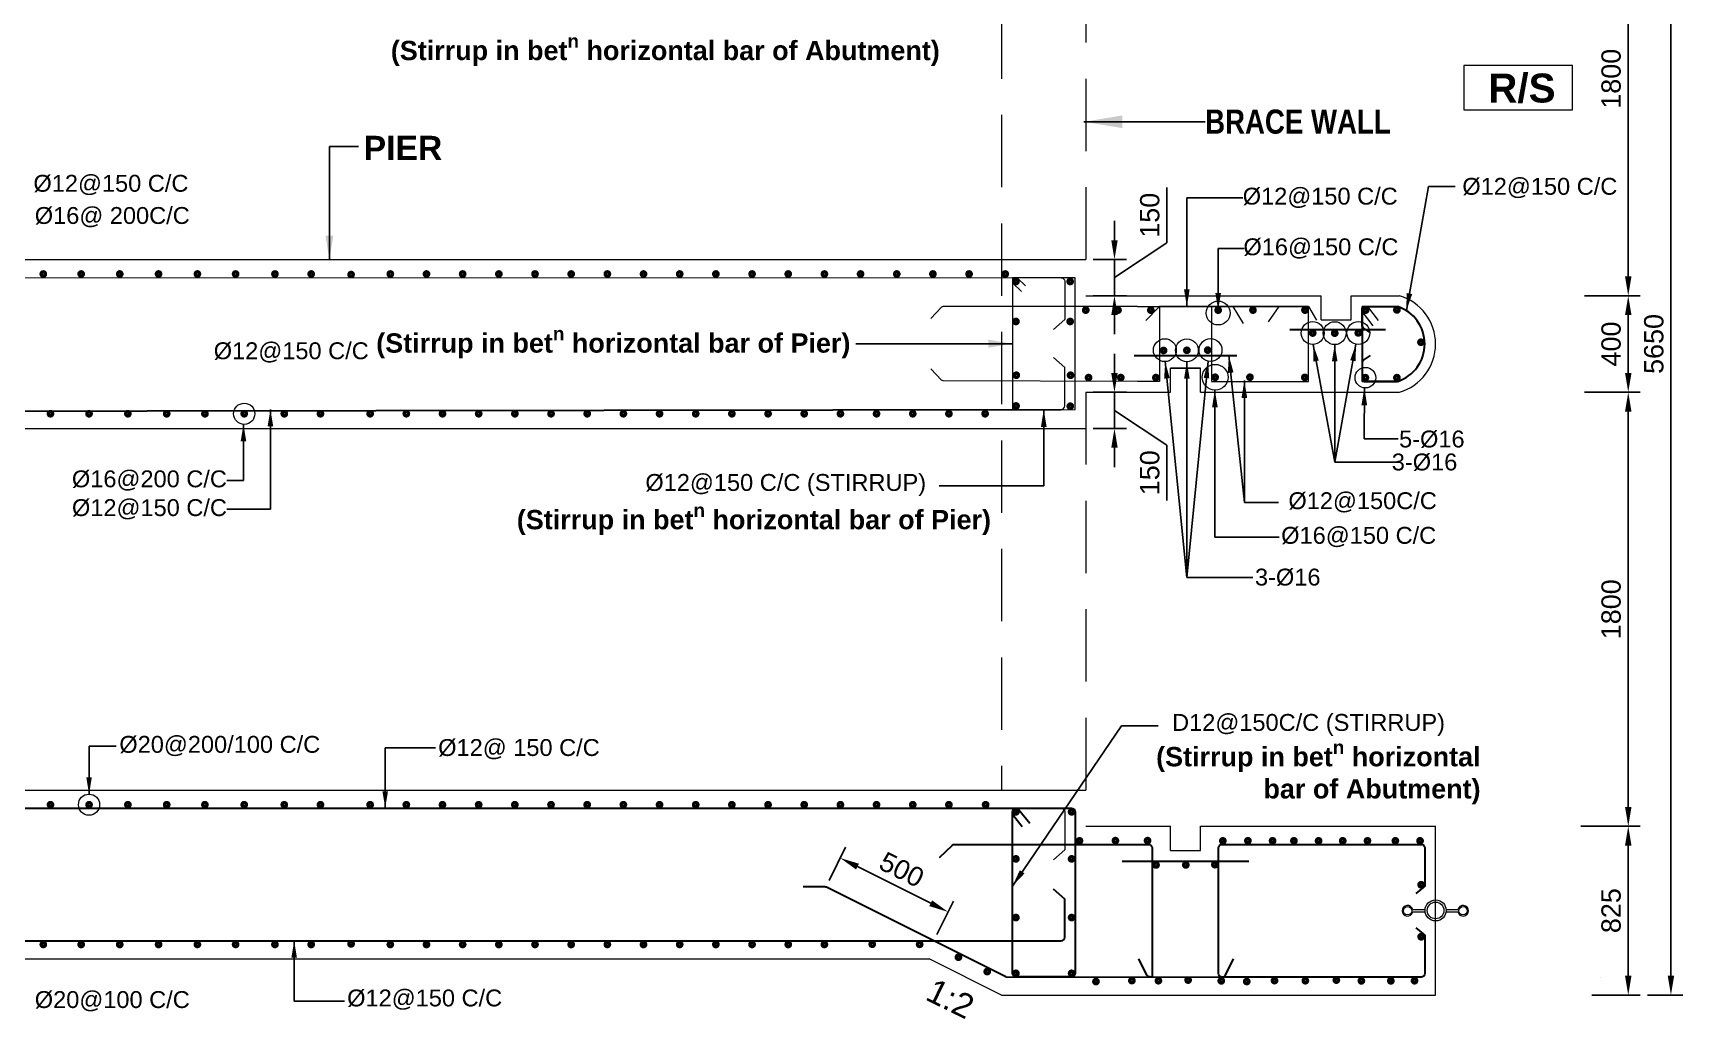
# Model space of a CAD drawing. Extents: x -358915 to 1258323, y -1667244 to -305611.
# Drawn here: x 535510 to 542353, y -1476735 to -1472646 of the extents above; entities that cross this region are included whole.
import ezdxf

# ---------------------------------------------------------------- set-up
doc = ezdxf.new("R2010")
doc.units = 0
doc.header["$LTSCALE"] = 300
doc.header["$MEASUREMENT"] = 0
doc.linetypes.add('DASHED', pattern=[0.75, 0.5, -0.25])
doc.linetypes.add('DASHED2', pattern=[9.525, 6.35, -3.175])
doc.layers.get('DEFPOINTS').update_dxf_attribs({"linetype": 'CONTINUOUS'})
doc.layers.add('Dim', color=7, linetype='CONTINUOUS', lineweight=9)
doc.layers.add('ROD', color=1, linetype='CONTINUOUS', lineweight=30)
for name, color, linetype in [('LINE', 7, 'CONTINUOUS'), ('TEXT', 10, 'CONTINUOUS'), ('TXT', 7, 'CONTINUOUS')]:
    doc.layers.add(name, color=color, linetype=linetype)
doc.styles.add('Arial', font='arial.ttf')
doc.styles.add('DIM', font='isocp3.shx')
doc.styles.add('style1', font='times.ttf')
doc.styles.add('text', font='ARIALN.TTF', dxfattribs={"height": 1.6})
doc.dimstyles.new('Dim_35', dxfattribs={"dimtxt": 70, "dimasz": 70, "dimexe": 35, "dimexo": 30, "dimgap": 40, "dimtad": 1, "dimdec": 0, "dimzin": 0, "dimdsep": 46, "dimtxsty": 'DIM', "dimcen": 0.09, "dimclrd": 5, "dimclre": 5, "dimclrt": 7, "dimadec": 0, "dimazin": 0, "dimtfac": 1, "dimtdec": 0, "dimtmove": 0, "dimatfit": 3, "dimfxl": 1, "dimtolj": 1, "dimtzin": 0, "dimarcsym": 0})
doc.dimstyles.new('dim_50', dxfattribs={"dimtxt": 100, "dimasz": 100, "dimexe": 50, "dimexo": 30, "dimgap": 30, "dimtad": 1, "dimdec": 0, "dimzin": 0, "dimdsep": 46, "dimtxsty": 'DIM', "dimcen": 0.09, "dimclrd": 5, "dimclre": 5, "dimclrt": 7, "dimadec": 0, "dimazin": 0, "dimtfac": 1, "dimtdec": 0, "dimtmove": 0, "dimatfit": 3, "dimfxl": 1, "dimtolj": 1, "dimtzin": 0, "dimarcsym": 1})
doc.dimstyles.new('dim_80', dxfattribs={"dimtxt": 160, "dimasz": 160, "dimexe": 80, "dimexo": 40, "dimgap": 50, "dimtad": 1, "dimdec": 0, "dimzin": 0, "dimdsep": 46, "dimtxsty": 'DIM', "dimcen": 0.09, "dimclrd": 5, "dimclre": 5, "dimclrt": 7, "dimadec": 0, "dimazin": 0, "dimtfac": 1, "dimtdec": 0, "dimtmove": 0, "dimatfit": 3, "dimfxl": 1, "dimtolj": 1, "dimtzin": 0, "dimarcsym": 0})
doc.dimstyles.get("Standard").update_dxf_attribs({"dimtxt": 75, "dimasz": 75, "dimexe": 60, "dimexo": 60, "dimgap": 100, "dimtad": 1, "dimdec": 0, "dimzin": 0, "dimdsep": 46, "dimtxsty": 'style1', "dimcen": 0.09, "dimclrd": 5, "dimclre": 5, "dimadec": 0, "dimazin": 0, "dimtfac": 1, "dimtdec": 0, "dimtofl": 0, "dimtmove": 0, "dimatfit": 3, "dimfxl": 1, "dimtolj": 1, "dimtzin": 0, "dimarcsym": 0})

# ---------------------------------------------------------------- blocks, each defined once
blk = doc.blocks.new('*D650')
at = {"layer": 'DEFPOINTS', "color": 0}
for p in [(541899.1, -1471935.6), (541914.3, -1473735.6), (542125.5, -1473735.6)]:
    blk.add_point(p, dxfattribs=at)
at = {"layer": 'Dim', "color": 5, "lineweight": -2}
for p, q in [((541929.1, -1471935.6), (542175.5, -1471935.6)), ((542125.5, -1472015.6), (542125.5, -1473655.6)), ((541944.3, -1473735.6), (542175.5, -1473735.6))]:
    blk.add_line(p, q, dxfattribs=at)
at = {"layer": 'Dim', "color": 5}
for points in [[(542112.2, -1472015.6), (542138.9, -1472015.6), (542125.5, -1471935.6)], [(542112.2, -1473655.6), (542138.9, -1473655.6), (542125.5, -1473735.6)]]:
    blk.add_solid(points, dxfattribs=at)
at = {"layer": 'Dim', "color": 7, "lineweight": 18, "insert": (542054.7, -1472835.6), "char_height": 80, "attachment_point": 5, "rotation": 90, "style": 'Arial'}
blk.add_mtext('\\A1;1800', dxfattribs=at)
blk = doc.blocks.new('*D651')
at = {"layer": 'DEFPOINTS', "color": 0}
for p in [(542026.2, -1471235.4), (542175.5, -1476635.3), (542302.5, -1476635.3)]:
    blk.add_point(p, dxfattribs=at)
at = {"layer": 'Dim', "color": 5, "lineweight": -2}
for p, q in [((542056.2, -1471235.4), (542352.5, -1471235.4)), ((542302.5, -1471315.4), (542302.5, -1476555.3)), ((542205.5, -1476635.3), (542352.5, -1476635.3))]:
    blk.add_line(p, q, dxfattribs=at)
at = {"layer": 'Dim', "color": 5}
for points in [[(542289.2, -1471315.4), (542315.8, -1471315.4), (542302.5, -1471235.4)], [(542289.2, -1476555.3), (542315.8, -1476555.3), (542302.5, -1476635.3)]]:
    blk.add_solid(points, dxfattribs=at)
at = {"layer": 'Dim', "color": 7, "lineweight": 18, "insert": (542231.7, -1473935.4), "char_height": 80, "attachment_point": 5, "rotation": 90, "style": 'Arial'}
blk.add_mtext('\\A1;5650', dxfattribs=at)
blk = doc.blocks.new('*D653')
at = {"layer": 'DEFPOINTS', "color": 0}
for p in [(541944.7, -1475935.3), (542125.5, -1475935.3), (541944.2, -1476635.5)]:
    blk.add_point(p, dxfattribs=at)
at = {"layer": 'Dim', "color": 5, "lineweight": -2}
for p, q in [((541974.7, -1475935.3), (542175.5, -1475935.3)), ((542125.5, -1476555.5), (542125.5, -1476015.3)), ((541974.2, -1476635.5), (542175.5, -1476635.5))]:
    blk.add_line(p, q, dxfattribs=at)
at = {"layer": 'Dim', "color": 5}
for points in [[(542112.2, -1476015.3), (542138.9, -1476015.3), (542125.5, -1475935.3)], [(542112.2, -1476555.5), (542138.9, -1476555.5), (542125.5, -1476635.5)]]:
    blk.add_solid(points, dxfattribs=at)
at = {"layer": 'Dim', "color": 7, "lineweight": 18, "insert": (542054.7, -1476285.4), "char_height": 80, "attachment_point": 5, "rotation": 90, "style": 'Arial'}
blk.add_mtext('\\A1;825', dxfattribs=at)
blk = doc.blocks.new('*D654')
at = {"layer": 'DEFPOINTS', "color": 0}
for p in [(538857.7, -1476067), (538797.7, -1476186.9), (539244.5, -1476410.4)]:
    blk.add_point(p, dxfattribs=at)
at = {"layer": 'Dim', "color": 5, "lineweight": -2}
for p, q in [((538811.2, -1476160.1), (538880.1, -1476022.2)), ((539233, -1476254.7), (538929.3, -1476102.8)), ((539258, -1476383.6), (539326.9, -1476245.8))]:
    blk.add_line(p, q, dxfattribs=at)
at = {"layer": 'Dim', "color": 5}
for points in [[(538935.3, -1476090.8), (538923.3, -1476114.7), (538857.7, -1476067)], [(539239, -1476242.8), (539227, -1476266.6), (539304.6, -1476290.5)]]:
    blk.add_solid(points, dxfattribs=at)
at = {"layer": 'Dim', "color": 7, "lineweight": 18, "insert": (539112.8, -1476115.4), "char_height": 80, "attachment_point": 5, "rotation": 333.42, "style": 'Arial'}
blk.add_mtext('\\A1;500', dxfattribs=at)
blk = doc.blocks.new('*D655')
at = {"layer": 'DEFPOINTS', "color": 0}
for p in [(539876.7, -1473585.4), (539994.9, -1473585.4), (539876.7, -1473735.4)]:
    blk.add_point(p, dxfattribs=at)
at = {"layer": 'Dim', "color": 5, "lineweight": -2}
for p, q in [((540212.4, -1473516.2), (540212.4, -1473287.2)), ((539994.9, -1473505.4), (539994.9, -1473425.4)), ((539994.9, -1473660.4), (540212.4, -1473516.2)), ((539906.7, -1473585.4), (540044.9, -1473585.4)), ((539994.9, -1473735.4), (539994.9, -1473585.4)), ((539994.9, -1473735.4), (539994.9, -1473585.4)), ((539906.7, -1473735.4), (540044.9, -1473735.4)), ((539994.9, -1473815.4), (539994.9, -1473895.4))]:
    blk.add_line(p, q, dxfattribs=at)
at = {"layer": 'Dim', "color": 5}
for points in [[(539981.6, -1473505.4), (540008.2, -1473505.4), (539994.9, -1473585.4)], [(539981.6, -1473815.4), (540008.2, -1473815.4), (539994.9, -1473735.4)]]:
    blk.add_solid(points, dxfattribs=at)
at = {"layer": 'Dim', "color": 7, "lineweight": 18, "insert": (540141.6, -1473401.7), "char_height": 80, "attachment_point": 5, "rotation": 90, "style": 'Arial'}
blk.add_mtext('\\A1;150', dxfattribs=at)
blk = doc.blocks.new('*D656')
at = {"layer": 'DEFPOINTS', "color": 0}
for p in [(539876.7, -1474135.8), (539876.7, -1474285.8), (539994.9, -1474285.8)]:
    blk.add_point(p, dxfattribs=at)
at = {"layer": 'Dim', "color": 5, "lineweight": -2}
for p, q in [((539994.9, -1474055.8), (539994.9, -1473975.8)), ((539906.7, -1474135.8), (540044.9, -1474135.8)), ((539994.9, -1474135.8), (539994.9, -1474285.8)), ((539994.9, -1474135.8), (539994.9, -1474285.8)), ((539994.9, -1474210.8), (540212.4, -1474355)), ((539906.7, -1474285.8), (540044.9, -1474285.8)), ((539994.9, -1474365.8), (539994.9, -1474445.8)), ((540212.4, -1474355), (540212.4, -1474583.9))]:
    blk.add_line(p, q, dxfattribs=at)
at = {"layer": 'Dim', "color": 5}
for points in [[(539981.6, -1474055.8), (540008.2, -1474055.8), (539994.9, -1474135.8)], [(539981.6, -1474365.8), (540008.2, -1474365.8), (539994.9, -1474285.8)]]:
    blk.add_solid(points, dxfattribs=at)
at = {"layer": 'Dim', "color": 7, "lineweight": 18, "insert": (540141.6, -1474469.5), "char_height": 80, "attachment_point": 5, "rotation": 90, "style": 'Arial'}
blk.add_mtext('\\A1;150', dxfattribs=at)
blk = doc.blocks.new('*D659')
at = {"layer": 'DEFPOINTS', "color": 0}
for p in [(541914.3, -1473735.6), (542125.5, -1473735.6), (541914.7, -1474135.6)]:
    blk.add_point(p, dxfattribs=at)
at = {"layer": 'Dim', "color": 5, "lineweight": -2}
for p, q in [((541944.3, -1473735.6), (542175.5, -1473735.6)), ((542125.5, -1474055.6), (542125.5, -1473815.6)), ((541944.7, -1474135.6), (542175.5, -1474135.6))]:
    blk.add_line(p, q, dxfattribs=at)
at = {"layer": 'Dim', "color": 5}
for points in [[(542112.2, -1473815.6), (542138.9, -1473815.6), (542125.5, -1473735.6)], [(542112.2, -1474055.6), (542138.9, -1474055.6), (542125.5, -1474135.6)]]:
    blk.add_solid(points, dxfattribs=at)
at = {"layer": 'Dim', "color": 7, "lineweight": 18, "insert": (542054.7, -1473935.6), "char_height": 80, "attachment_point": 5, "rotation": 90, "style": 'Arial'}
blk.add_mtext('\\A1;400', dxfattribs=at)
blk = doc.blocks.new('*D660')
at = {"layer": 'DEFPOINTS', "color": 0}
for p in [(541914.3, -1474135.6), (542125.5, -1474135.6), (541899.1, -1475935.6)]:
    blk.add_point(p, dxfattribs=at)
at = {"layer": 'Dim', "color": 5, "lineweight": -2}
for p, q in [((541944.3, -1474135.6), (542175.5, -1474135.6)), ((542125.5, -1475855.6), (542125.5, -1474215.6)), ((541929.1, -1475935.6), (542175.5, -1475935.6))]:
    blk.add_line(p, q, dxfattribs=at)
at = {"layer": 'Dim', "color": 5}
for points in [[(542112.2, -1474215.6), (542138.9, -1474215.6), (542125.5, -1474135.6)], [(542112.2, -1475855.6), (542138.9, -1475855.6), (542125.5, -1475935.6)]]:
    blk.add_solid(points, dxfattribs=at)
at = {"layer": 'Dim', "color": 7, "lineweight": 18, "insert": (542054.7, -1475035.6), "char_height": 80, "attachment_point": 5, "rotation": 90, "style": 'Arial'}
blk.add_mtext('\\A1;1800', dxfattribs=at)

msp = doc.modelspace()

# ---------------------------------------------------------------- linework, layer by layer
at = {"layer": 'Dim', "color": 7, "lineweight": 15}
for p, q in [((533527.1, -1473585.5), (539526.6, -1473585.4)), ((533527.1, -1474285.5), (539526.6, -1474285.5)), ((533527.1, -1476485.5), (539226.8, -1476485.4))]:
    msp.add_line(p, q, dxfattribs=at)
at = {"layer": 'Dim', "color": 5, "linetype": 'DASHED2', "lineweight": 15, "ltscale": 700}
msp.add_line((539526.7, -1475785.4), (539876.7, -1475785.4), dxfattribs=at)
at = {"layer": 'Dim', "color": 7, "linetype": 'DASHED', "lineweight": 15, "ltscale": 2}
for points in [[(539876.7, -1471935.4), (539876.7, -1473735.4)], [(539526.7, -1472085.5), (539526.6, -1475785.5)], [(539876.7, -1474135.4), (539876.7, -1475935.5)]]:
    msp.add_lwpolyline(points, dxfattribs=at)
at = {"layer": 'Dim', "color": 5, "linetype": 'DASHED2', "lineweight": 15, "ltscale": 700}
for points in [[(539526.6, -1473585.2), (539876.6, -1473585.2)], [(539526.6, -1474285.5), (539876.6, -1474285.5)]]:
    msp.add_lwpolyline(points, dxfattribs=at)
at = {"layer": 'Dim', "color": 7, "lineweight": 15}
for points in [[(539876.7, -1473735.4), (540851.7, -1473735.4)], [(540851.7, -1473835.4), (540851.7, -1473735.4)], [(540976.7, -1473735.4), (541176.7, -1473735.4)], [(540976.7, -1473835.4), (540976.7, -1473735.4)], [(540851.7, -1473835.4), (540976.7, -1473835.4)], [(540226.7, -1474035.4), (540351.7, -1474035.4)], [(540226.7, -1474135.4), (540226.7, -1474035.4)], [(540351.7, -1474135.4), (540351.7, -1474035.4)], [(539876.7, -1474135.4), (540226.7, -1474135.4)], [(540351.7, -1474135.4), (541177.1, -1474135.4)], [(533527.1, -1475785.4), (539526.7, -1475785.5)], [(540226.7, -1476035.5), (540351.7, -1476035.5)], [(539526.7, -1476635.4), (539226.8, -1476485.4)], [(539526.7, -1476635.5), (541326.7, -1476635.5)]]:
    msp.add_lwpolyline(points, dxfattribs=at)
at = {"layer": 'Dim', "color": 0, "linetype": 'DASHED2', "lineweight": 18, "ltscale": 700}
msp.add_lwpolyline([(541326.7, -1476635.5), (541326.7, -1475935.5)], dxfattribs=at)
at = {"layer": 'Dim', "lineweight": 18, "ltscale": 500}
for points in [[(541232.3, -1476281), (541281.9, -1476281)], [(541232.3, -1476281), (541281.9, -1476281)], [(541232.3, -1476281), (541281.9, -1476281)], [(541232.3, -1476281), (541281.9, -1476281)], [(541232.3, -1476290.8), (541281.9, -1476290.8)], [(541232.3, -1476290.8), (541281.9, -1476290.8)], [(541232.3, -1476290.8), (541281.9, -1476290.8)], [(541232.3, -1476290.8), (541281.9, -1476290.8)]]:
    msp.add_lwpolyline(points, dxfattribs=at)
at = {"layer": 'Dim', "lineweight": 18, "ltscale": 500, "elevation": 0}
for points in [[(541369, -1476281), (541419.1, -1476281)], [(541369, -1476281), (541419.1, -1476281)], [(541369, -1476281), (541419.1, -1476281)], [(541369, -1476281), (541419.1, -1476281)], [(541369, -1476290.8), (541419.1, -1476290.8)], [(541369, -1476290.8), (541419.1, -1476290.8)], [(541369, -1476290.8), (541419.1, -1476290.8)], [(541369, -1476290.8), (541419.1, -1476290.8)]]:
    msp.add_lwpolyline(points, dxfattribs=at)
at = {"layer": 'Dim'}
for centre, radius in [((540424.9, -1473807.1), 49.5), ((540816.9, -1473890.2), 47.4), ((540908.3, -1473890.7), 47.4), ((541006.1, -1473889.7), 47.4), ((540203.9, -1473961.2), 47.4), ((540295.2, -1473961.7), 47.4), ((540393.1, -1473960.7), 47.4), ((540412.5, -1474073.5), 53.4), ((541035.5, -1474075.2), 42.8)]:
    msp.add_circle(centre, radius, dxfattribs=at)
at = {"layer": 'Dim', "lineweight": 15}
for centre in [(536386.3, -1474224.9), (535742.8, -1475846.1)]:
    msp.add_circle(centre, 43.9, dxfattribs=at)
at = {"layer": 'Dim', "lineweight": 18, "ltscale": 500}
for centre, radius in [((541326.7, -1476284.5), 43.7), ((541326.7, -1476284.5), 43.7), ((541326.7, -1476284.5), 43.7), ((541326.7, -1476284.5), 43.7), ((541326.7, -1476284.5), 34.7), ((541210.3, -1476285.9), 17.1), ((541210.3, -1476285.9), 17.1), ((541210.3, -1476285.9), 17.1), ((541210.3, -1476285.9), 17.1), ((541440.5, -1476285.9, 0), 17.1), ((541440.5, -1476285.9, 0), 17.1), ((541440.5, -1476285.9, 0), 17.1), ((541440.5, -1476285.9, 0), 17.1)]:
    msp.add_circle(centre, radius, dxfattribs=at)
for centre, start, end in [((541210.3, -1476285.9), 12.86098, 347.13902), ((541210.3, -1476285.9), 12.86098, 347.13902), ((541210.3, -1476285.9), 12.86098, 347.13902), ((541210.3, -1476285.9), 12.86098, 347.13902), ((541440.5, -1476285.9, 0), 192.86098, 167.13902), ((541440.5, -1476285.9, 0), 192.86098, 167.13902), ((541440.5, -1476285.9, 0), 192.86098, 167.13902), ((541440.5, -1476285.9, 0), 192.86098, 167.13902)]:
    msp.add_arc(centre, 22, start, end, dxfattribs=at)
at = {"layer": 'LINE', "color": 1, "lineweight": 15}
for p, q in [((533141.1, -1473660.4), (539773.5, -1473660.5)), ((540676, -1473780.2), (540632.5, -1473843.4)), ((540799.7, -1473780.2), (540832.8, -1473837.4))]:
    msp.add_line(p, q, dxfattribs=at)
at = {"layer": 'LINE'}
msp.add_line((540351.7, -1474035.4), (540226.7, -1474035.4), dxfattribs=at)
at = {"layer": 'LINE', "color": 7, "lineweight": 15}
msp.add_lwpolyline([(541894.2, -1472781.3), (541443.6, -1472781.3), (541443.6, -1472964), (541894.2, -1472964)], close=True, dxfattribs=at)
at = {"layer": 'LINE', "color": 1, "lineweight": 15}
msp.add_lwpolyline([(539572.2, -1474208), (539831.7, -1474206.8), (539831.7, -1473660.5), (539572.2, -1473660.5)], close=True, dxfattribs=at)
for points in [[(539773.5, -1473660.5), (539572.2, -1473660.5), (539572.2, -1474029.3)], [(539591.7, -1473660.5), (539626.7, -1473694.8)], [(539572.4, -1473681.4), (539609.2, -1473717.5)], [(540182.2, -1473780.2), (540182.2, -1474090.5), (540089.8, -1474090.5)], [(540089.8, -1473780.2), (540089.8, -1473780.2), (540089.8, -1473780.2), (540799.7, -1473780.2)], [(540182.2, -1473780.2), (540125, -1473838.4)], [(540397.2, -1473780.2), (540397.2, -1474090.5), (540799.7, -1474090.5), (540799.7, -1473780.2), (540397.2, -1473780.2), (540182.2, -1473780.2)], [(540486, -1473780.2), (540528.5, -1473849.9)], [(541044.4, -1473780.4), (541087.9, -1473837.8)], [(541021.7, -1473802.6), (541066.7, -1473860.9)]]:
    msp.add_lwpolyline(points, dxfattribs=at)
for points in [[(539773.5, -1473660.5), (539773.5, -1473660.5, -0.414212), (539788.5, -1473675.5), (539788.5, -1473833.7), (539742.6, -1473875.2)], [(540089.8, -1473780.2), (539284.6, -1473780.2, 0.205688), (539277.4, -1473783.3), (539233.3, -1473829.7)], [(539773.5, -1474206.9), (539773.5, -1474206.9, 0.414212), (539788.5, -1474191.9), (539788.5, -1474033.6), (539742.6, -1473992.1)], [(540089.8, -1474090.5), (539284.5, -1474088.4, -0.204327), (539277.3, -1474085.3), (539233.3, -1474038.9)], [(539773.5, -1475860.5), (539773.5, -1475860.5, -0.414212), (539788.5, -1475875.5), (539788.5, -1476033.7), (539742.6, -1476075.2)]]:
    msp.add_lwpolyline(points, format="xyb", dxfattribs=at)
at = {"layer": 'LINE', "color": 7, "lineweight": 18, "ltscale": 2}
for points in [[(539876.7, -1475935.5), (540226.7, -1475935.5)], [(540226.7, -1476035.5), (540226.7, -1475935.5)], [(540351.7, -1475935.5), (541326.7, -1475935.5)], [(540351.7, -1476035.5), (540351.7, -1475935.5)]]:
    msp.add_lwpolyline(points, dxfattribs=at)
at = {"layer": 'LINE', "lineweight": 18, "ltscale": 2}
msp.add_arc((541118.2, -1473935.5), 208.4, 286.27673, 73.72327, dxfattribs=at)
at = {"layer": 'ROD'}
for p in [(541021.7, -1473780.2), (541169.8, -1474090.5)]:
    msp.add_line(p, (541021.7, -1474090.5), dxfattribs=at)
at = {"layer": 'ROD', "const_width": 17.2}
for points in [[(535560.1, -1473647.6, 1), (535546.1, -1473642.9, 1)], [(535717.1, -1473647.6, 1), (535703.1, -1473642.9, 1)], [(535877.1, -1473647.6, 1), (535863.1, -1473642.9, 1)], [(536038.1, -1473647.6, 1), (536024.1, -1473642.9, 1)], [(536199.1, -1473647.6, 1), (536185.1, -1473642.9, 1)], [(536357.6, -1473647.6, 1), (536343.6, -1473642.9, 1)], [(536520.6, -1473647.6, 1), (536506.6, -1473642.9, 1)], [(536657, -1473647.6, -1), (536671.1, -1473642.9, -1)], [(536822.4, -1473650.1, -1), (536836.4, -1473645.4, -1)], [(536985.1, -1473647.6, -1), (536999.1, -1473642.9, -1)], [(537149.1, -1473647.6, 1), (537135.1, -1473642.9, 1)], [(537299.1, -1473647.6, 1), (537285.1, -1473642.9, 1)], [(537449.1, -1473647.6, 1), (537435.1, -1473642.9, 1)], [(537585.1, -1473647.6, -1), (537599.1, -1473642.9, -1)], [(537735.1, -1473647.6, -1), (537749.1, -1473642.9, -1)], [(537899.1, -1473647.6, 1), (537885.1, -1473642.9, 1)], [(538035.1, -1473647.6, -1), (538049.1, -1473642.9, -1)], [(538185.1, -1473647.6, -1), (538199.1, -1473642.9, -1)], [(538349.1, -1473647.6, 1), (538335.1, -1473642.9, 1)], [(538499.1, -1473647.6, 1), (538485.1, -1473642.9, 1)], [(538635.1, -1473647.6, -1), (538649.1, -1473642.9, -1)], [(538785.1, -1473647.6, -1), (538799.1, -1473642.9, -1)], [(538935.1, -1473647.6, -1), (538949.1, -1473642.9, -1)], [(539099.1, -1473647.6, 1), (539085.1, -1473642.9, 1)], [(539249.1, -1473647.6, 1), (539235.1, -1473642.9, 1)], [(539385.1, -1473647.6, -1), (539399.1, -1473642.9, -1)], [(539549.1, -1473647.6, 1), (539535.1, -1473642.9, 1)], [(539593.3, -1473678.9, 1), (539579.3, -1473674.2, 1)], [(539818.3, -1473678.9, 1), (539804.3, -1473674.2, 1)], [(539883, -1473792.7, -1), (539868.9, -1473797.4, -1)], [(540016.7, -1473792.7, -1), (540002.7, -1473797.4, -1)], [(540152.7, -1473792.7, -1), (540138.7, -1473797.4, -1)], [(540432, -1473792.7, -1), (540418, -1473797.4, -1)], [(540576.2, -1473792.7, -1), (540562.2, -1473797.4, -1)], [(540791.9, -1473792.7, -1), (540777.9, -1473797.4, -1)], [(541043.4, -1473792.7, -1), (541029.3, -1473797.4, -1)], [(541173.1, -1473791.7, -1), (541159.1, -1473796.4, -1)], [(539593.4, -1473844.5, 1), (539579.4, -1473839.8, 1)], [(539818.4, -1473844.5, 1), (539804.4, -1473839.8, 1)], [(540824, -1473887.8, -1), (540809.9, -1473892.5, -1)], [(540915.3, -1473888.3, -1), (540901.3, -1473893, -1)], [(541013.1, -1473887.4, -1), (540999.1, -1473892.1, -1)], [(541272.9, -1473925.8, -1), (541258.9, -1473930.5, -1)], [(540205.6, -1473960.1, -1), (540191.6, -1473964.8, -1)], [(540302.2, -1473959.4, -1), (540288.2, -1473964.1, -1)], [(540388.5, -1473958.6, -1), (540374.5, -1473963.3, -1)], [(539594.9, -1474067.5, 1), (539580.9, -1474062.8, 1)], [(539819.9, -1474067.5, 1), (539805.9, -1474062.8, 1)], [(539894.5, -1474072.5, -1), (539880.5, -1474077.2, -1)], [(540028.3, -1474072.5, -1), (540014.3, -1474077.2, -1)], [(540173.7, -1474072.5, -1), (540159.7, -1474077.2, -1)], [(540419.5, -1474071.1, -1), (540405.5, -1474075.8, -1)], [(540563.7, -1474071.1, -1), (540549.7, -1474075.8, -1)], [(540791.3, -1474071.8, -1), (540777.3, -1474076.5, -1)], [(541042.5, -1474072.8, -1), (541028.5, -1474077.5, -1)], [(541173.2, -1474072.8, -1), (541159.2, -1474077.5, -1)], [(535589.8, -1474227.2, 1), (535575.8, -1474222.5, 1)], [(535749.8, -1474227.2, 1), (535735.8, -1474222.5, 1)], [(535910.8, -1474227.2, 1), (535896.8, -1474222.5, 1)], [(536071.8, -1474227.2, 1), (536057.8, -1474222.5, 1)], [(536230.3, -1474227.2, 1), (536216.3, -1474222.5, 1)], [(536393.3, -1474227.2, 1), (536379.3, -1474222.5, 1)], [(536559.4, -1474227.2, 1), (536545.4, -1474222.5, 1)], [(536709.4, -1474227.2, 1), (536695.4, -1474222.5, 1)], [(536915.5, -1474227.1, 1), (536901.5, -1474222.4, 1)], [(537051.5, -1474227.1, -1), (537065.5, -1474222.4, -1)], [(537201.5, -1474227.1, -1), (537215.5, -1474222.4, -1)], [(537351.5, -1474227.1, -1), (537365.5, -1474222.4, -1)], [(537501.5, -1474227.1, -1), (537515.5, -1474222.4, -1)], [(537665.5, -1474227.1, 1), (537651.5, -1474222.4, 1)], [(537815.5, -1474227.1, 1), (537801.5, -1474222.4, 1)], [(537965.5, -1474227.1, 1), (537951.5, -1474222.4, 1)], [(538115.5, -1474227.1, 1), (538101.5, -1474222.4, 1)], [(538251.5, -1474227.1, -1), (538265.5, -1474222.4, -1)], [(538401.5, -1474227.1, -1), (538415.5, -1474222.4, -1)], [(538551.5, -1474227.1, -1), (538565.5, -1474222.4, -1)], [(538715.5, -1474227.1, 1), (538701.5, -1474222.4, 1)], [(538865.5, -1474227.1, 1), (538851.5, -1474222.4, 1)], [(539015.5, -1474227.1, 1), (539001.5, -1474222.4, 1)], [(539165.5, -1474227.1, 1), (539151.5, -1474222.4, 1)], [(539301.5, -1474227.1, -1), (539315.5, -1474222.4, -1)], [(539451.5, -1474227.1, -1), (539465.5, -1474222.4, -1)], [(539593.9, -1474194.8, 1), (539579.9, -1474190.1, 1)], [(539818.8, -1474196, 1), (539804.8, -1474191.3, 1)], [(535589.8, -1475843.8, -1), (535575.8, -1475848.4, -1)], [(535749.8, -1475843.8, -1), (535735.8, -1475848.4, -1)], [(535910.8, -1475843.8, -1), (535896.8, -1475848.4, -1)], [(536071.8, -1475843.8, -1), (536057.8, -1475848.4, -1)], [(536230.3, -1475843.8, -1), (536216.3, -1475848.4, -1)], [(536393.3, -1475843.8, -1), (536379.3, -1475848.4, -1)], [(536559.4, -1475843.8, -1), (536545.4, -1475848.4, -1)], [(536709.4, -1475843.8, -1), (536695.4, -1475848.4, -1)], [(536915.5, -1475843.8, -1), (536901.4, -1475848.5, -1)], [(537051.4, -1475843.8, 1), (537065.5, -1475848.5, 1)], [(537201.4, -1475843.8, 1), (537215.5, -1475848.5, 1)], [(537351.4, -1475843.8, 1), (537365.5, -1475848.5, 1)], [(537501.4, -1475843.8, 1), (537515.5, -1475848.5, 1)], [(537665.5, -1475843.8, -1), (537651.4, -1475848.5, -1)], [(537815.5, -1475843.8, -1), (537801.4, -1475848.5, -1)], [(537965.5, -1475843.8, -1), (537951.4, -1475848.5, -1)], [(538115.5, -1475843.8, -1), (538101.4, -1475848.5, -1)], [(538251.4, -1475843.8, 1), (538265.5, -1475848.5, 1)], [(538401.4, -1475843.8, 1), (538415.5, -1475848.5, 1)], [(538551.4, -1475843.8, 1), (538565.5, -1475848.5, 1)], [(538715.5, -1475843.8, -1), (538701.4, -1475848.5, -1)], [(538865.5, -1475843.8, -1), (538851.4, -1475848.5, -1)], [(539015.5, -1475843.8, -1), (539001.4, -1475848.5, -1)], [(539165.5, -1475843.8, -1), (539151.4, -1475848.5, -1)], [(539315.5, -1475843.8, -1), (539301.4, -1475848.5, -1)], [(539467.8, -1475843.8, -1), (539453.7, -1475848.5, -1)], [(539593.1, -1475878.1, 1), (539579.1, -1475873.4, 1)], [(539810.2, -1475878.1, -1), (539824.2, -1475873.4, -1)], [(539842.8, -1475993.7, 1), (539856.9, -1475998.4, 1)], [(539991.9, -1475992.7, 1), (540005.9, -1475997.3, 1)], [(540125.1, -1475992.7, 1), (540139.1, -1475997.3, 1)], [(540451.2, -1475998.1, 1), (540437.2, -1475993.5, 1)], [(540555.2, -1475993.3, -1), (540541.2, -1475998, -1)], [(540643.6, -1475998.1, -1), (540657.6, -1475993.5, -1)], [(540746.1, -1475993.3, -1), (540732.1, -1475998, -1)], [(540834.5, -1475998.1, -1), (540848.5, -1475993.5, -1)], [(540948.6, -1475993.3, -1), (540934.6, -1475998, -1)], [(541037, -1475998.1, -1), (541051, -1475993.5, -1)], [(541166.7, -1475993.3, -1), (541152.7, -1475998, -1)], [(541255.1, -1475998.1, -1), (541269.1, -1475993.5, -1)], [(539593.1, -1476068.4, -1), (539579.1, -1476073.1, -1)], [(539810.2, -1476068.4, 1), (539824.2, -1476073.1, 1)], [(540160.3, -1476093.6, 1), (540174.3, -1476098.3, 1)], [(540283.6, -1476093.6, 1), (540297.6, -1476098.3, 1)], [(540418.3, -1476092.4, -1), (540404.2, -1476097.1, -1)], [(541259.5, -1476180.3, -1), (541273.6, -1476175.6, -1)], [(539593.1, -1476311.6, -1), (539579.1, -1476316.3, -1)], [(539810.2, -1476311.6, 1), (539824.2, -1476316.3, 1)], [(541259.5, -1476391.4, 1), (541273.6, -1476396.1, 1)], [(535560.1, -1476423.3, -1), (535546.1, -1476428, -1)], [(535717.1, -1476423.3, -1), (535703.1, -1476428, -1)], [(535877.1, -1476423.3, -1), (535863.1, -1476428, -1)], [(536038.1, -1476423.3, -1), (536024.1, -1476428, -1)], [(536199.1, -1476423.3, -1), (536185.1, -1476428, -1)], [(536357.6, -1476423.3, -1), (536343.6, -1476428, -1)], [(536520.6, -1476423.3, -1), (536506.6, -1476428, -1)], [(536657, -1476423.3, 1), (536671, -1476428, 1)], [(536822.4, -1476420.8, 1), (536836.4, -1476425.5, 1)], [(536985.1, -1476423.3, 1), (536999.1, -1476428, 1)], [(537149.1, -1476423.3, -1), (537135.1, -1476428, -1)], [(537299.1, -1476423.3, -1), (537285.1, -1476428, -1)], [(537449.1, -1476423.3, -1), (537435.1, -1476428, -1)], [(537585.1, -1476423.3, 1), (537599.1, -1476428, 1)], [(537735.1, -1476423.3, 1), (537749.1, -1476428, 1)], [(537899.1, -1476423.3, -1), (537885.1, -1476428, -1)], [(538035.1, -1476423.3, 1), (538049.1, -1476428, 1)], [(538185.1, -1476423.3, 1), (538199.1, -1476428, 1)], [(538349.1, -1476423.3, -1), (538335.1, -1476428, -1)], [(538499.1, -1476423.3, -1), (538485.1, -1476428, -1)], [(538635.1, -1476423.3, 1), (538649.1, -1476428, 1)], [(538785.1, -1476423.3, 1), (538799.1, -1476428, 1)], [(538983.5, -1476422.3, 1), (538997.5, -1476426.9, 1)], [(539180.1, -1476422.7, 1), (539194.1, -1476427.4, 1)], [(539341, -1476476.1, 1), (539355, -1476480.8, 1)], [(539460.2, -1476535.7, 1), (539474.2, -1476540.4, 1)], [(539593.1, -1476542.9, -1), (539579.1, -1476547.6, -1)], [(539810.2, -1476542.9, 1), (539824.2, -1476547.6, 1)], [(539911.2, -1476576.9, 1), (539925.3, -1476581.6, 1)], [(540060.3, -1476573.3, 1), (540074.3, -1476578, 1)], [(540170.2, -1476573.6, 1), (540184.2, -1476578.3, 1)], [(540307.3, -1476571, -1), (540293.3, -1476575.7, -1)], [(540444.9, -1476574.2, -1), (540430.9, -1476578.9, -1)], [(540536.5, -1476576.9, 1), (540550.5, -1476581.6, 1)], [(540651.6, -1476573.3, 1), (540665.7, -1476578, 1)], [(540779.5, -1476573.6, 1), (540793.5, -1476578.3, 1)], [(540922, -1476571, -1), (540908, -1476575.7, -1)], [(541025.7, -1476574.2, -1), (541011.7, -1476578.9, -1)], [(541148.1, -1476574.2, -1), (541134.1, -1476578.9, -1)], [(541232.2, -1476573.7, 1), (541246.2, -1476578.4, 1)]]:
    msp.add_lwpolyline(points, format="xyb", close=True, dxfattribs=at)
at = {"layer": 'ROD'}
for points in [[(541021.7, -1473780.4), (541169.8, -1473780.4)], [(540721.9, -1473875.2), (541118.9, -1473875.2)], [(540077.2, -1473983), (540502.2, -1473983)], [(540026.7, -1476080.5), (540552.5, -1476080.5)], [(531491.9, -1476410.5), (539773.5, -1476410.4)], [(539544.5, -1476560.5), (541093.6, -1476561)], [(540143.1, -1476560.5), (540151.7, -1476560.5)], [(541235, -1476562.1), (541235.1, -1476562.1)], [(542008.9, -1476562.8), (542009, -1476562.8)]]:
    msp.add_lwpolyline(points, dxfattribs=at)
for points in [[(541055.2, -1473888.4), (541026, -1473868.2, -0.246551), (541021.7, -1473860), (541021.7, -1473790.4, -0.414214), (541031.7, -1473780.4), (541169.8, -1473780.4)], [(533176.8, -1473974.4), (533129.3, -1474022.7, 0.168566), (533126.1, -1474032), (533126.1, -1474201.2, 0.414214), (533141.1, -1474216.2), (539773.6, -1474206.9)], [(533176.8, -1473974.4), (533129.3, -1474022.7, 0.168566), (533126.1, -1474032), (533126.1, -1474201.2, 0.414214), (533141.1, -1474216.2), (539773.6, -1474206.9)], [(541055.2, -1473982.8), (541026, -1474002.9, 0.246551), (541021.7, -1474011.2), (541021.7, -1474080.8, 0.414214), (541031.7, -1474090.8), (541169.1, -1474090.8)], [(533171.6, -1476107.9), (533131, -1476084.9, -0.210697), (533126.1, -1476073.8), (533126.1, -1475875.4, -0.414214), (533141.1, -1475860.4), (539773.5, -1475860.5)], [(539571.7, -1475875.5, 0.282553), (539576.5, -1475890.4), (539611.9, -1475936.1)], [(539586.7, -1475860.5, -0.282553), (539600, -1475868.7), (539644.6, -1475923.1)], [(539269, -1476065.3), (539322.3, -1476014.6, -0.192421), (539332.6, -1476010.5), (540136.7, -1476010.5, -0.414214), (540151.7, -1476025.5), (540151.7, -1476560.5)], [(541244, -1476357.1), (541275.7, -1476381, -0.235471), (541281.7, -1476393), (541281.7, -1476546, -0.414214), (541266.7, -1476561), (540441.7, -1476561, -0.414214), (540426.7, -1476546), (540426.7, -1476025.5, -0.414214), (540441.7, -1476010.5), (541266.7, -1476010.5, -0.414214), (541281.7, -1476025.5), (541281.7, -1476178, -0.235471), (541275.7, -1476190), (541244, -1476213.9)], [(539544.5, -1476560.5), (538800.9, -1476188.5, 0.1165), (538794.2, -1476186.9), (538704.2, -1476186.9)], [(539773.5, -1476410.4), (539773.5, -1476410.4, 0.414212), (539788.5, -1476395.4), (539788.5, -1476237.2), (539742.6, -1476195.7)], [(540143.1, -1476560.5, -0.282553), (540129.7, -1476552.3), (540095.8, -1476485.5)], [(540441.7, -1476561, 0.282553), (540455, -1476552.8), (540488.9, -1476485.5)]]:
    msp.add_lwpolyline(points, format="xyb", dxfattribs=at)
msp.add_lwpolyline([(539586.7, -1475860.5), (539816.7, -1475860.5, -0.414214), (539831.7, -1475875.5), (539831.7, -1476545.5, -0.414214), (539816.7, -1476560.5), (539586.7, -1476560.5, -0.414214), (539571.7, -1476545.5), (539571.7, -1475875.5, -0.414214)], format="xyb", close=True, dxfattribs=at)
for centre, radius, start, end in [((541118.2, -1473935.5), 163.4, 288.40272, 71.60107), ((541235, -1476542.1), 20, 270, 270.2477)]:
    msp.add_arc(centre, radius, start, end, dxfattribs=at)

# ---------------------------------------------------------------- texts
at = {"layer": 'LINE', "color": 7, "insert": (541684.4, -1472875.9), "char_height": 120, "width": 1224.993, "attachment_point": 5}
msp.add_mtext('{\\fArial|b1|i0|c0|p34;R/S }', dxfattribs=at)
at = {"layer": 'TEXT', "lineweight": 18, "ltscale": 1000, "style": 'Arial'}
msp.add_text('1:2', height=100, rotation=333.90926, dxfattribs=at).set_placement((539205.7, -1476652.4))
at = {"layer": 'TEXT', "color": 2, "lineweight": 18, "char_height": 100, "width": 1116.006, "attachment_point": 4, "style": 'text'}
for s, insert in [('{\\fArial Narrow|b1|i0|c0|p34;\\C7;BRACE WALL}', (540370.9, -1473014)), ('{\\fArial|b1|i0|c0|p34;\\C7;PIER}', (536881.4, -1473122.3))]:
    msp.add_mtext(s, dxfattribs=dict(at, insert=insert))
at = {"layer": 'TXT', "color": 0, "char_height": 70, "style": 'Arial'}
for s, insert, width, attachment_point in [('\\A1; {\\fArial|b1|i0|c0|p34;\\H1.1429x;(Stirrup in bet\\H0.7x;\\Sn^ ;\\H1.4286x; horizontal bar of Abutment)}', (536967, -1472716.9), 3595.178, 4), ('%%C12@150 C/C', (535512.1, -1473276.2), 1245.06, 4), ('%%C12@150 C/C', (541437.4, -1473288.8), 679.956, 4), ('%%C12@150 C/C', (540526.8, -1473329.5), 645.539, 4), ('%%C16@150 C/C', (540529.7, -1473539.6), 679.956, 4), ('Ø12@150 C/C{\\H1.1429x; \\A1;\\fArial|b1|i0|c0|p34;(Stirrup in bet\\H0.7x;\\Sn^ ;\\H1.4286x; horizontal bar of Pier)}', (538899.9, -1473943.5), 3850.689, 6), ('%%C16@200 C/C', (536314.5, -1474501.8), 1096.518, 6), ('\\A1;{\\fArial|b1|i0|c0|p34;\\H1.1429x;(Stirrup in bet\\H0.7x;\\Sn^ ;\\H1.4286x; horizontal bar of Pier)}', (539482.9, -1474662.3), 2186.141, 6), ('D12@150C/C (STIRRUP)', (541365.5, -1475515.4), 1203.013, 6), ('%%C12@ 150 C/C', (537190.6, -1475616), 797.348, 4), ('\\A1;{\\fArial|b1|i0|c0|p34;\\H1.1429x;(Stirrup in bet\\H0.7x;\\Sn^ ;\\H1.4286x; horizontal\\P bar of Abutment)}', (541513, -1475712), 2625.625, 6), ('%%C12@150 C/C', (536813.1, -1476654.5), 797.348, 4)]:
    msp.add_mtext(s, dxfattribs=dict(at, insert=insert, width=width, attachment_point=attachment_point))
for s, insert, attachment_point in [('%%C16@ 200C/C', (535517.7, -1473409.7), 4), ('5-%%C16', (541175.1, -1474330.9), 4), ('3-%%C16', (541144.9, -1474426.1), 4), ('Ø12@150 C/C (STIRRUP)', (539213.9, -1474520.3), 6), ('%%C12@150C/C', (541331.8, -1474592.4), 6), ('%%C12@150 C/C', (536314.7, -1474621.1), 6), ('%%C16@150 C/C', (541329.1, -1474736.1), 6), ('3-%%C16', (540577.6, -1474903.4), 4), ('%%C20@200/100 C/C', (535868.3, -1475602.8), 4), ('%%C20@100 C/C', (535517.7, -1476661.2), 4)]:
    msp.add_mtext(s, dxfattribs=dict(at, insert=insert, attachment_point=attachment_point))

# ---------------------------------------------------------------- dimensions: what is measured, and where the dimension line sits
at = {"layer": 'Dim', "lineweight": 18}
for base, p1, p2, angle, text, picture, middle in [((542302.5, -1476635.3), (542026.2, -1471235.4), (542175.5, -1476635.3), 90, '5650', '*D651', (542231.7, -1473935.4)), ((542125.5, -1473735.6), (541914.7, -1474135.6), (541914.3, -1473735.6), 270, '400', '*D659', (542054.7, -1473935.6)), ((542125.5, -1475935.3), (541944.2, -1476635.5), (541944.7, -1475935.3), 270, '825', '*D653', (542054.7, -1476285.4))]:
    dim = msp.add_linear_dim(base=base, p1=p1, p2=p2, angle=angle, text=text, dimstyle='dim_50', override={"dimtxt": 80, "dimasz": 80, "dimtxsty": 'Arial'}, dxfattribs=at)
    dim.commit()
    dim.dimension.update_dxf_attribs({"geometry": picture, "text_midpoint": middle})
for base, p1, p2, angle, picture, middle in [((542125.5, -1473735.6), (541899.1, -1471935.6), (541914.3, -1473735.6), 90, '*D650', (542054.7, -1472835.6)), ((542125.5, -1474135.6), (541899.1, -1475935.6), (541914.3, -1474135.6), 270, '*D660', (542054.7, -1475035.6))]:
    dim = msp.add_linear_dim(base=base, p1=p1, p2=p2, angle=angle, dimstyle='dim_50', override={"dimtxt": 80, "dimasz": 80, "dimtxsty": 'Arial'}, dxfattribs=at)
    dim.commit()
    dim.dimension.update_dxf_attribs({"geometry": picture, "text_midpoint": middle})
for base, p1, p2, angle, picture, middle in [((539994.9, -1473585.4), (539876.7, -1473735.4), (539876.7, -1473585.4), 90, '*D655', (540212.4, -1473486.2)), ((539994.9, -1474285.8), (539876.7, -1474135.8), (539876.7, -1474285.8), 270, '*D656', (540212.4, -1474385))]:
    dim = msp.add_linear_dim(base=base, p1=p1, p2=p2, angle=angle, dimstyle='dim_50', override={"dimtxt": 80, "dimasz": 80, "dimtxsty": 'Arial', "dimtmove": 1}, dxfattribs=at)
    dim.commit()
    dim.dimension.update_dxf_attribs({"geometry": picture, "text_midpoint": middle, "dimtype": 160})
dim = msp.add_aligned_dim(p1=(539244.5, -1476410.4), p2=(538797.7, -1476186.9), distance=-134.1, dimstyle='dim_50', override={"dimtxt": 80, "dimasz": 80, "dimtxsty": 'Arial'}, dxfattribs=at)
dim.commit()
dim.dimension.update_dxf_attribs({"geometry": '*D654', "text_midpoint": (539112.8, -1476115.4)})

# ---------------------------------------------------------------- leaders
at = {"layer": 'Dim', "color": 13}
msp.add_leader([(539868.1, -1473014), (540370.9, -1473014)], dimstyle='dim_80', dxfattribs=at)
at = {"layer": 'Dim', "lineweight": 18}
for points in [[(536739.5, -1473585.9), (536739.5, -1473116.2), (536860.3, -1473116.2)], [(536739.5, -1473585.9), (536739.5, -1473116.2), (536860.3, -1473116.2)], [(539572.2, -1473934.2), (538923.1, -1473934.2)]]:
    msp.add_leader(points, dimstyle='dim_50', dxfattribs=at)
at = {"layer": 'Dim'}
for points in [[(541205.4, -1473797.3), (541297.3, -1473282.2), (541408.4, -1473282.2)], [(540295.1, -1473780.4), (540295.1, -1473329.5), (540526.8, -1473329.5)], [(540424.9, -1473795.4), (540424.9, -1473539.6), (540533, -1473539.6)], [(540469.2, -1473983), (540533.5, -1474592.4)], [(540411.3, -1474126.8), (540411.3, -1474736.1), (540678.2, -1474736.1)], [(540533.5, -1474087.6), (540533.5, -1474592.4), (540674.5, -1474592.4)], [(541031.3, -1474117.7), (541030, -1474328.6), (541171.6, -1474328.6)], [(539701.9, -1474207.3), (539701.9, -1474523.3), (539267.8, -1474523.3)], [(539571.7, -1476183.7), (540024.6, -1475519.3), (540175.5, -1475519.3)]]:
    msp.add_leader(points, dimstyle='Standard', override={"dimtxt": 96, "dimasz": 72}, dxfattribs=at)
for points in [[(540996.3, -1473936), (540908.3, -1474426.1), (541181.6, -1474426.1)], [(540818.5, -1473937.5), (540908.3, -1474426.1), (541156.2, -1474426.1)], [(540908.3, -1473938), (540908.3, -1474426.1), (541181.6, -1474426.1)], [(540205.4, -1474008.5), (540295.2, -1474903.4), (540543.2, -1474903.4)], [(540295.2, -1474009.1), (540295.2, -1474903.4), (540568.6, -1474903.4)], [(540383.2, -1474007.1), (540295.2, -1474903.4), (540568.6, -1474903.4)], [(536494.9, -1474206.6), (536494.9, -1474621.1), (536314.7, -1474621.1)], [(536383.1, -1474268.6), (536383.1, -1474501.8), (536314.5, -1474501.8)], [(536970.9, -1475860.1), (536970.9, -1475610.1), (537179.7, -1475610.1)], [(536593.4, -1476410.4), (536593.4, -1476660.3), (536802.2, -1476660.3)]]:
    msp.add_leader(points, dimstyle='Dim_35', dxfattribs=at)
at = {"layer": 'Dim', "ltscale": 500}
msp.add_leader([(535742.9, -1475802.2), (535742.9, -1475602.8), (535855.8, -1475602.8)], dimstyle='Dim_35', dxfattribs=at)

doc.saveas('drawing.dxf')
